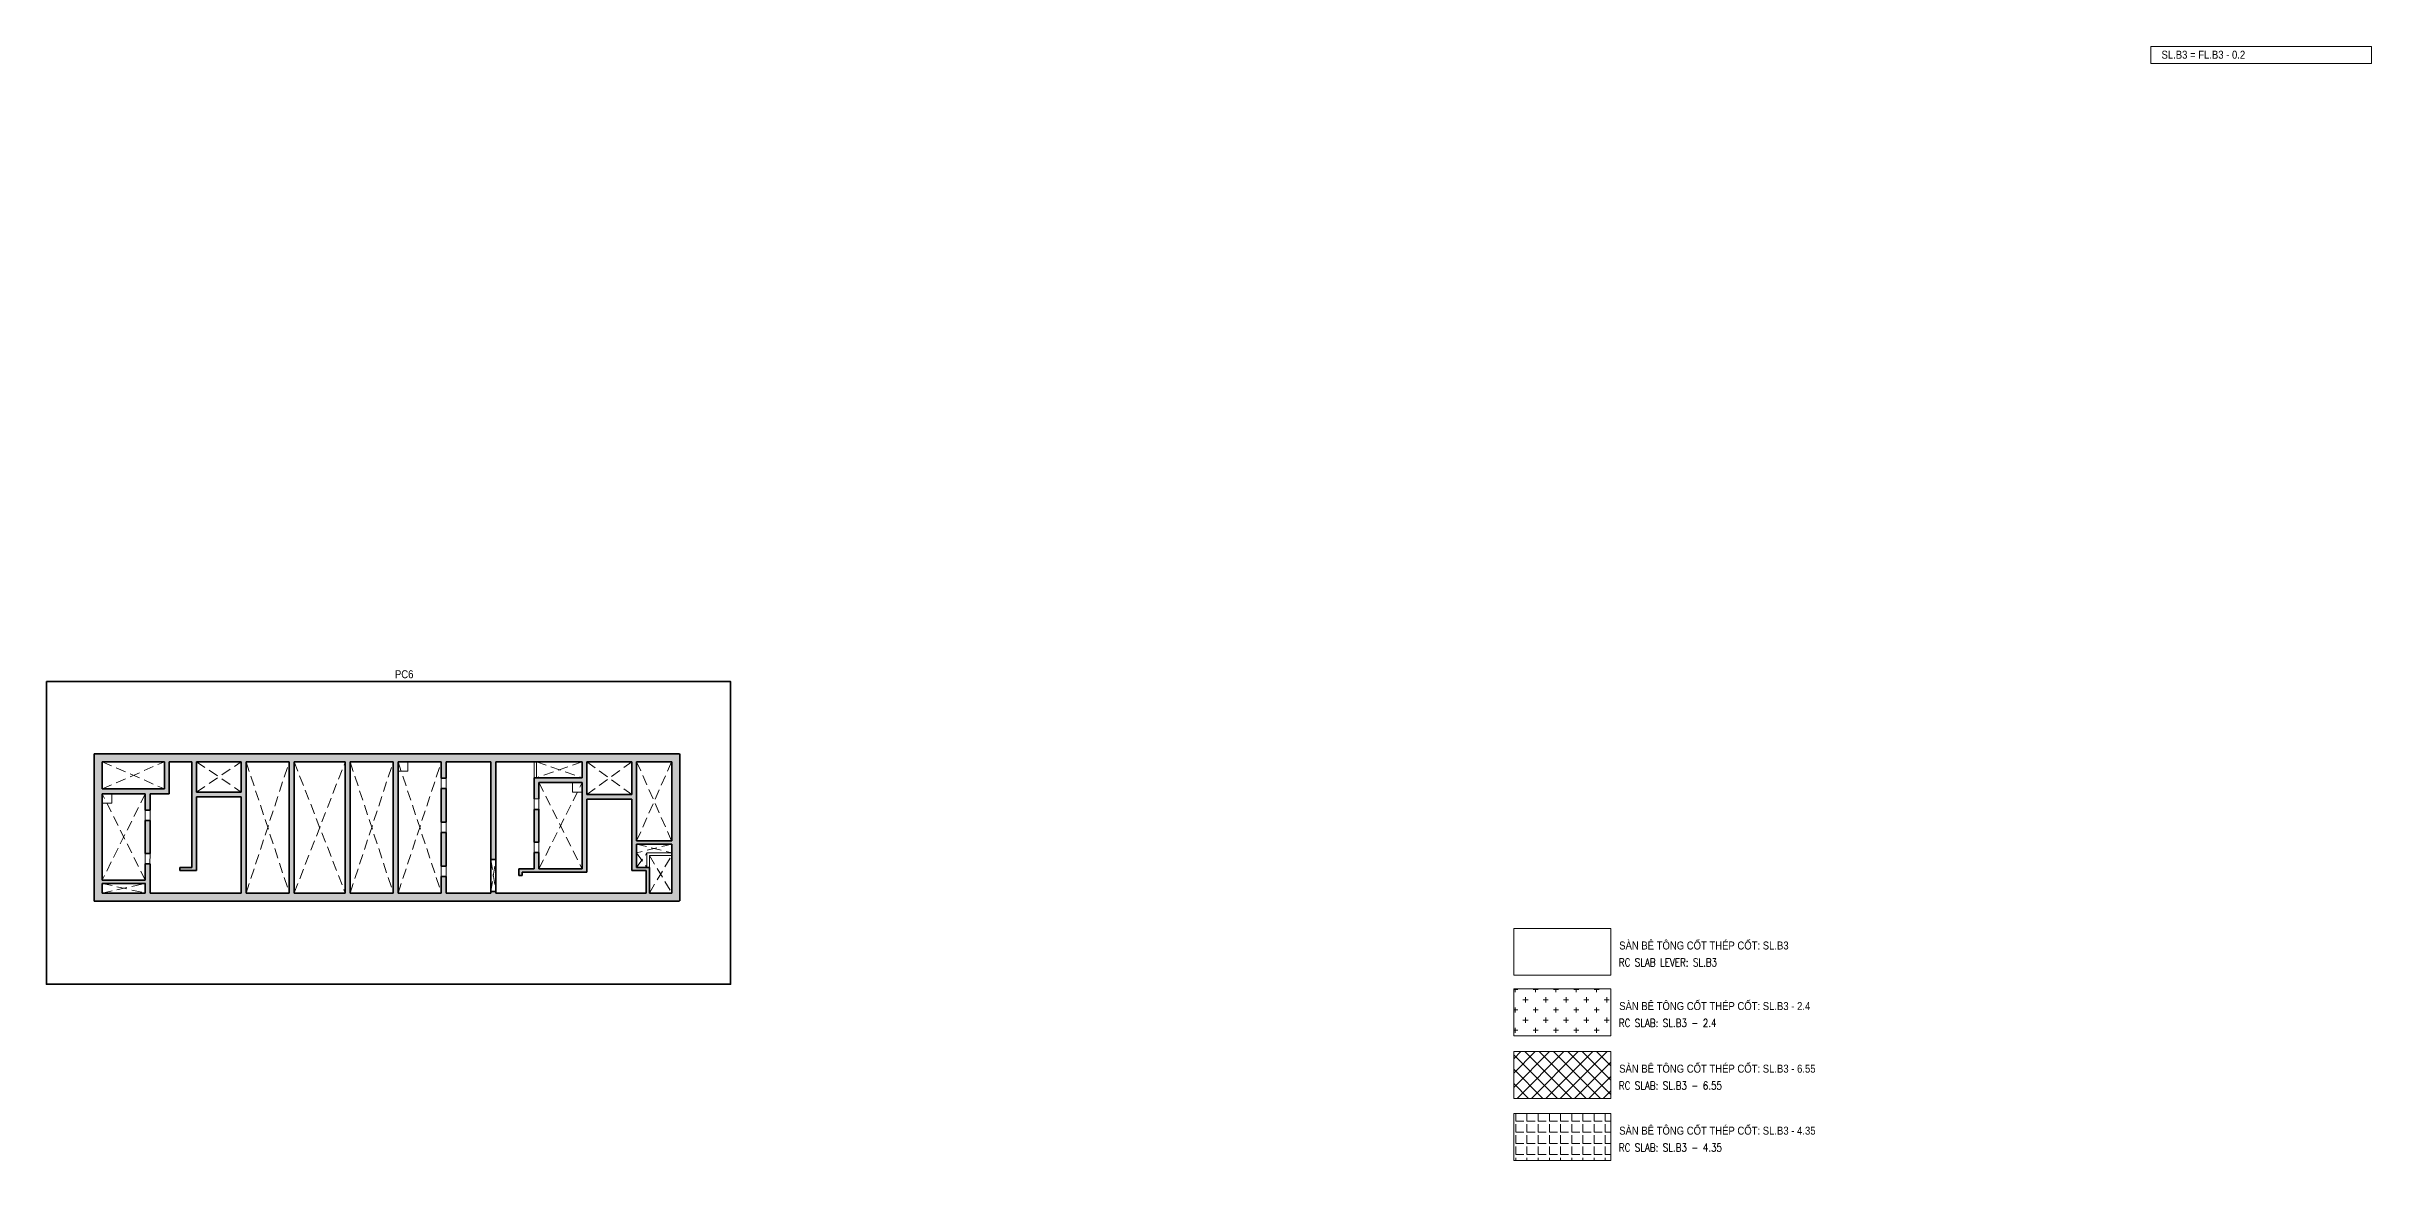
# Model space of a CAD drawing. Header units: millimetres. Extents: x -259680 to 286077, y -1281 to 90640.
# Drawn here: x 140775 to 286077, y 2896 to 72464 of the extents above; entities that cross this region are included whole.
import ezdxf
from ezdxf.enums import TextEntityAlignment as Align

# ---------------------------------------------------------------- set-up
doc = ezdxf.new("R2010")
doc.units = ezdxf.units.MM
doc.linetypes.add('DASHED2', pattern=[9.525, 6.35, -3.175])
doc.layers.get('Defpoints').update_dxf_attribs({"color": 151, "lineweight": 9})
for name, color, linetype, lineweight in [('$0$NDC_S_THIN LINE', 7, 'Continuous', 20), ('NDC_S_FOUNDATION', 6, 'Continuous', 35), ('NDC_S_OPENING', 9, 'DASHED2', 13), ('NDC_S_THIN LINE', 8, 'Continuous', 9), ('NDC_S_VN TEXT', 7, 'Continuous', 20), ('NDC_S_WALL', 6, 'Continuous', 35)]:
    doc.layers.add(name, color=color, linetype=linetype, lineweight=lineweight)
doc.styles.add('NDC_ARIAL', font='arial.ttf', dxfattribs={"width": 0.85})
doc.styles.add('NDC_EN TXT', font='romans.shx', dxfattribs={"width": 0.8})

msp = doc.modelspace()

# ---------------------------------------------------------------- hatches: boundary and pattern name
at = {"layer": '$0$NDC_S_THIN LINE', "ltscale": 100}
h = msp.add_hatch(color=251, dxfattribs=at)
h.dxf.hatch_style = 1
h.paths.add_polyline_path([(180350, 28300), (143750, 28300), (143750, 19100), (180350, 19100)])
h.paths.add_polyline_path([(155950, 27800), (155950, 19600), (153250, 19600), (153250, 27800)], flags=16)
h.paths.add_polyline_path([(156250, 27800), (159450, 27800), (159450, 19600), (156250, 19600)], flags=16)
h.paths.add_polyline_path([(152950, 27800), (152950, 25900), (150150, 25900), (150150, 27800)], flags=16)
h.paths.add_polyline_path([(159750, 27800), (162450, 27800), (162450, 19600), (159750, 19600)], flags=16)
h.paths.add_polyline_path([(152950, 25600), (152950, 19600), (147250, 19600), (147250, 21425), (146950, 21425), (146950, 20400), (144250, 20400), (144250, 25800), (146950, 25800), (146950, 24775), (147250, 24775), (147250, 25800), (148450, 25800), (148450, 27800), (149850, 27800), (149850, 21200), (149100, 21200), (149100, 21000), (150150, 21000), (150150, 25600)], flags=16)
h.paths.add_polyline_path([(162750, 27800), (165450, 27800), (165450, 26775), (165750, 26775), (165750, 27800), (168550, 27800), (168550, 21700), (168850, 21700), (168850, 27800), (174250, 27800), (174250, 26800), (171250, 26800), (171250, 25475), (171550, 25475), (171550, 26500), (174250, 26500), (174250, 21100), (171550, 21100), (171550, 22125), (171250, 22125), (171250, 21100), (170300, 21100), (170300, 20700), (170500, 20700), (170500, 20900), (174550, 20900), (174550, 25450), (177350, 25450), (177350, 21000), (178250, 21000), (178250, 19600), (168850, 19600), (168850, 19700), (168550, 19700), (168550, 19600), (165750, 19600), (165750, 20625), (165450, 20625), (165450, 19600), (162750, 19600)], flags=16)
h.paths.add_polyline_path([(148150, 27800), (148150, 26100), (144250, 26100), (144250, 27800)], flags=16)
h.paths.add_polyline_path([(147250, 24125), (147250, 22075), (146950, 22075), (146950, 24125)], flags=0)
h.paths.add_polyline_path([(165450, 26125), (165750, 26125), (165750, 24025), (165450, 24025)], flags=0)
h.paths.add_polyline_path([(165450, 23375), (165750, 23375), (165750, 21275), (165450, 21275)], flags=0)
h.paths.add_polyline_path([(146950, 19600), (144250, 19600), (144250, 20200), (146950, 20200)], flags=16)
h.paths.add_polyline_path([(171250, 24825), (171550, 24825), (171550, 22775), (171250, 22775)], flags=0)
h.paths.add_polyline_path([(177350, 27800), (177350, 25750), (174550, 25750), (174550, 27800)], flags=16)
h.paths.add_polyline_path([(177650, 27800), (179850, 27800), (179850, 22850), (177650, 22850)], flags=16)
h.paths.add_polyline_path([(177650, 22650), (179850, 22650), (179850, 19600), (178450, 19600), (178450, 21200), (177650, 21200)], flags=16)
h = msp.add_hatch(color=251, dxfattribs=at)
h.dxf.hatch_style = 1
h.paths.add_polyline_path([(147250, 24125), (146950, 24125), (146950, 22075), (147250, 22075)])
h.paths.add_polyline_path([(165750, 26125), (165450, 26125), (165450, 24025), (165750, 24025)])
h.paths.add_polyline_path([(165750, 23375), (165450, 23375), (165450, 21275), (165750, 21275)])
h.paths.add_polyline_path([(171550, 24825), (171250, 24825), (171250, 22775), (171550, 22775)])
at = {"layer": 'NDC_S_THIN LINE', "ltscale": 100}
h = msp.add_hatch(dxfattribs=at)
h.set_pattern_fill('CROSS', color=251, scale=100)
h.set_pattern_definition([(0, (-233045.5, -6120.6), (635, 635), [317.5, -952.5]), (90, (-232886.75, -6279.3), (-635, 635), [317.5, -952.5])])
h.paths.add_polyline_path([(238542.1, 13610.6), (232466.4, 13610.6), (232466.4, 10678.4), (238542.1, 10678.4)])
h = msp.add_hatch(dxfattribs=at)
h.set_pattern_fill('ANSI37', color=251, scale=200)
h.set_pattern_definition([(45, (0, 2190), (-449.0128, 449.0128), []), (135, (0, 2190), (-449.0128, -449.0128), [])])
h.paths.add_polyline_path([(238542.1, 9699.4), (232466.4, 9699.4), (232466.4, 6767.2), (238542.1, 6767.2)])
h = msp.add_hatch(dxfattribs=at)
h.set_pattern_fill('ANGLE', color=251, scale=100)
h.set_pattern_definition([(0, (0, 3260), (0, 698.5), [508, -190.5]), (90, (0, 3260), (-698.5, 4e-14), [508, -190.5])])
h.paths.add_polyline_path([(238542.1, 5828.2), (232466.4, 5828.2), (232466.4, 2896), (238542.1, 2896)])

# ---------------------------------------------------------------- linework, layer by layer
at = {"layer": 'Defpoints', "ltscale": 100}
msp.add_lwpolyline([(272277.1, 72464), (286077.1, 72464), (286077.1, 71404), (272277.1, 71404)], close=True, dxfattribs=at)
at = {"layer": 'NDC_S_FOUNDATION', "ltscale": 100}
msp.add_lwpolyline([(140775, 32800), (183525, 32800), (183525, 13900), (140775, 13900)], close=True, dxfattribs=at)
at = {"layer": 'NDC_S_OPENING', "ltscale": 100}
for p, q in [((144250, 27800), (148150, 26100)), ((144250, 26100), (148150, 27800)), ((150150, 27800), (152950, 25900)), ((150150, 25900), (152950, 27800)), ((153250, 27800), (155950, 19600)), ((153250, 19600), (155950, 27800)), ((156250, 27800), (159450, 19600)), ((156255, 19605), (159450, 27800)), ((159750, 27800), (162450, 19600)), ((159750, 19600), (162450, 27800)), ((162750, 27800), (165450, 19600)), ((162750, 19600), (165450, 27800)), ((171400, 27800), (174250, 26800)), ((174250, 27800), (171400, 26800)), ((174550, 27800), (177350, 25750)), ((174550, 25750), (177350, 27800)), ((177650, 27800), (179850, 22850)), ((177650, 22850), (179850, 27795)), ((171550, 26500), (174250, 21100)), ((171550, 21100), (174250, 26500)), ((146950, 25800), (144250, 20400)), ((146950, 20400), (144250, 25800)), ((177650, 22650), (179850, 22100)), ((179850, 22650), (177650, 22100)), ((177650, 22100), (178300, 21200)), ((177650, 21200), (178300, 22100)), ((178450, 21950), (179850, 19600)), ((178450, 19600), (179850, 21950)), ((168550, 21700), (168850, 19700)), ((168550, 19700), (168850, 21700)), ((144250, 20200), (146945, 19600)), ((144250, 19600), (146950, 20200))]:
    msp.add_line(p, q, dxfattribs=at)
at = {"layer": 'NDC_S_THIN LINE', "ltscale": 100}
for p, q in [((171250, 26800), (171250, 27800)), ((171400, 26800), (171400, 27800)), ((165450, 26775), (165450, 26125)), ((165750, 26775), (165750, 26125)), ((146950, 24775), (146950, 24125)), ((147250, 24775), (147250, 24125)), ((171250, 25475), (171550, 25475)), ((171250, 25475), (171250, 24825)), ((171550, 25475), (171550, 24825)), ((165450, 24025), (165450, 23375)), ((165750, 24025), (165750, 23375)), ((146950, 22075), (146950, 21425)), ((147240, 21425), (147250, 22075)), ((171250, 22775), (171250, 22125)), ((171550, 22775), (171550, 22125)), ((178300, 21200), (178300, 22100)), ((178300, 22100), (179850, 22100)), ((178450, 21200), (178450, 21950)), ((178450, 21950), (179850, 21950)), ((165450, 21275), (165450, 20625)), ((165750, 21275), (165750, 20625))]:
    msp.add_line(p, q, dxfattribs=at)
for points in [[(163350, 27200), (162750, 27200), (162750, 27800), (163350, 27800)], [(173650, 25900), (174250, 25900), (174250, 26500), (173650, 26500)], [(144850, 25200), (144250, 25200), (144250, 25800), (144850, 25800)], [(232466.4, 17391.8), (238542.1, 17391.8), (238542.1, 14459.6), (232466.4, 14459.6)], [(232466.4, 13610.6), (238542.1, 13610.6), (238542.1, 10678.4), (232466.4, 10678.4)], [(232466.4, 9699.4), (238542.1, 9699.4), (238542.1, 6767.2), (232466.4, 6767.2)], [(232466.4, 5828.2), (238542.1, 5828.2), (238542.1, 2896), (232466.4, 2896)]]:
    msp.add_lwpolyline(points, close=True, dxfattribs=at)
at = {"layer": 'NDC_S_WALL', "ltscale": 100}
for p, q in [((143750, 28300), (143750, 19100)), ((180345, 28300), (143750, 28300)), ((144250, 27800), (148150, 27800)), ((144250, 26100), (144250, 27800)), ((148150, 27800), (148150, 26100)), ((148450, 25800), (148450, 27800)), ((148450, 27800), (149850, 27800)), ((149850, 27800), (149850, 21200)), ((150150, 27800), (152950, 27800)), ((150150, 25900), (150150, 27800)), ((152950, 27800), (152950, 25900)), ((153250, 27800), (155950, 27800)), ((153250, 19600), (153250, 27800)), ((155950, 27800), (155950, 19600)), ((156250, 27800), (159450, 27800)), ((156250, 19600), (156250, 27800)), ((159450, 27800), (159450, 19600)), ((159750, 27800), (162450, 27800)), ((159750, 19600), (159750, 27800)), ((162450, 27800), (162450, 19600)), ((162750, 27800), (165450, 27800)), ((162750, 19600), (162750, 27800)), ((165450, 27800), (165450, 26775)), ((165750, 27800), (168550, 27800)), ((165750, 26775), (165750, 27800)), ((168550, 27800), (168550, 19600)), ((168850, 27800), (174250, 27800)), ((168850, 19600), (168850, 27800)), ((174250, 27800), (174250, 26800)), ((174550, 25750), (174550, 27800)), ((174550, 27800), (177350, 27800)), ((177350, 27800), (177350, 25750)), ((177650, 22850), (177650, 27800)), ((177650, 27800), (179850, 27800)), ((179850, 27800), (179850, 22850)), ((180350, 19105), (180350, 28295)), ((165450, 26775), (165750, 26775)), ((174250, 26800), (171250, 26800)), ((171250, 26800), (171250, 25475)), ((171550, 25475), (171550, 26500)), ((171550, 26500), (174250, 26500)), ((174250, 26500), (174250, 21100)), ((148150, 26100), (144250, 26100)), ((144250, 20400), (144250, 25800)), ((144250, 25800), (146950, 25800)), ((146950, 25800), (146950, 24775)), ((146950, 24775), (147250, 24775)), ((147250, 24775), (147250, 25800)), ((147250, 25800), (148450, 25800)), ((152950, 25900), (150150, 25900)), ((150150, 21000), (150150, 25600)), ((150150, 25600), (152950, 25600)), ((152950, 25600), (152950, 19600)), ((177350, 25750), (174550, 25750)), ((174550, 20900), (174550, 25450)), ((174550, 25450), (177350, 25450)), ((177350, 25450), (177350, 21000)), ((171550, 22125), (171250, 22125)), ((171250, 22125), (171250, 21100)), ((171550, 21100), (171550, 22125)), ((179850, 22850), (177650, 22850)), ((177650, 21200), (177650, 22650)), ((177650, 22650), (179850, 22650)), ((179850, 22650), (179850, 19600)), ((146950, 20400), (144250, 20400)), ((147250, 21425), (146950, 21425)), ((146950, 21425), (146950, 20400)), ((147250, 19600), (147250, 21425)), ((149850, 21200), (149100, 21200)), ((149100, 21200), (149100, 21000)), ((149100, 21000), (150150, 21000)), ((165750, 20625), (165450, 20625)), ((165450, 20625), (165450, 19600)), ((165750, 19600), (165750, 20625)), ((168550, 21700), (168850, 21700)), ((171250, 21100), (170300, 21100)), ((170300, 21100), (170300, 20700)), ((170300, 20700), (170500, 20700)), ((170500, 20900), (174550, 20900)), ((170500, 20700), (170500, 20900)), ((174250, 21100), (171550, 21100)), ((177350, 21000), (178250, 21000)), ((178450, 21200), (177650, 21200)), ((178250, 21000), (178250, 19600)), ((178450, 21200), (178450, 19600)), ((143750, 19100), (180345, 19100)), ((146945, 20200), (144250, 20200)), ((144250, 20200), (144250, 19600)), ((146950, 19600), (144250, 19600)), ((146950, 20195), (146950, 19600)), ((152950, 19600), (147250, 19600)), ((153250, 19600), (155950, 19600)), ((159450, 19600), (156250, 19600)), ((162450, 19600), (159750, 19600)), ((165450, 19600), (162750, 19600)), ((165750, 19600), (168550, 19600)), ((168550, 19700), (168850, 19700)), ((178250, 19600), (168850, 19600)), ((179850, 19600), (178450, 19600))]:
    msp.add_line(p, q, dxfattribs=at)
for points in [[(165450, 26125), (165750, 26125), (165750, 24025), (165450, 24025)], [(171250, 24825), (171550, 24825), (171550, 22775), (171250, 22775)], [(146950, 24125), (147250, 24125), (147250, 22075), (146950, 22075)], [(165450, 23375), (165750, 23375), (165750, 21275), (165450, 21275)]]:
    msp.add_lwpolyline(points, close=True, dxfattribs=at)
msp.add_arc((146945, 20195), 5, 0, 90, dxfattribs=at)

# ---------------------------------------------------------------- texts
at = {"layer": 'NDC_S_VN TEXT'}
for s, style, width, p in [('SL.B3 = FL.B3 - 0.2', 'NDC_ARIAL', 0.85, (272954.6, 71953.2)), ('PC6', 'NDC_ARIAL', 0.85, (162551.4, 33262.6)), ('SÀN BÊ TÔNG CỐT THÉP CỐT: SL.B3', 'NDC_ARIAL', 0.85, (239061.6, 16321.2)), ('RC SLAB LEVER: SL.B3', 'NDC_EN TXT', 0.8, (239041.4, 15264.8)), ('SÀN BÊ TÔNG CỐT THÉP CỐT: SL.B3 - 2.4  ', 'NDC_ARIAL', 0.85, (239061.6, 12540)), ('RC SLAB: SL.B3 - 2.4', 'NDC_EN TXT', 0.8, (239041.4, 11483.6)), ('SÀN BÊ TÔNG CỐT THÉP CỐT: SL.B3 - 6.55  ', 'NDC_ARIAL', 0.85, (239061.6, 8628.8)), ('RC SLAB: SL.B3 - 6.55', 'NDC_EN TXT', 0.8, (239041.4, 7572.4)), ('SÀN BÊ TÔNG CỐT THÉP CỐT: SL.B3 - 4.35  ', 'NDC_ARIAL', 0.85, (239061.6, 4757.6)), ('RC SLAB: SL.B3 - 4.35', 'NDC_EN TXT', 0.8, (239041.4, 3701.2))]:
    msp.add_text(s, height=500, dxfattribs=dict(at, style=style, width=width)).set_placement(p, align=Align.MIDDLE_LEFT)

doc.saveas('drawing.dxf')
